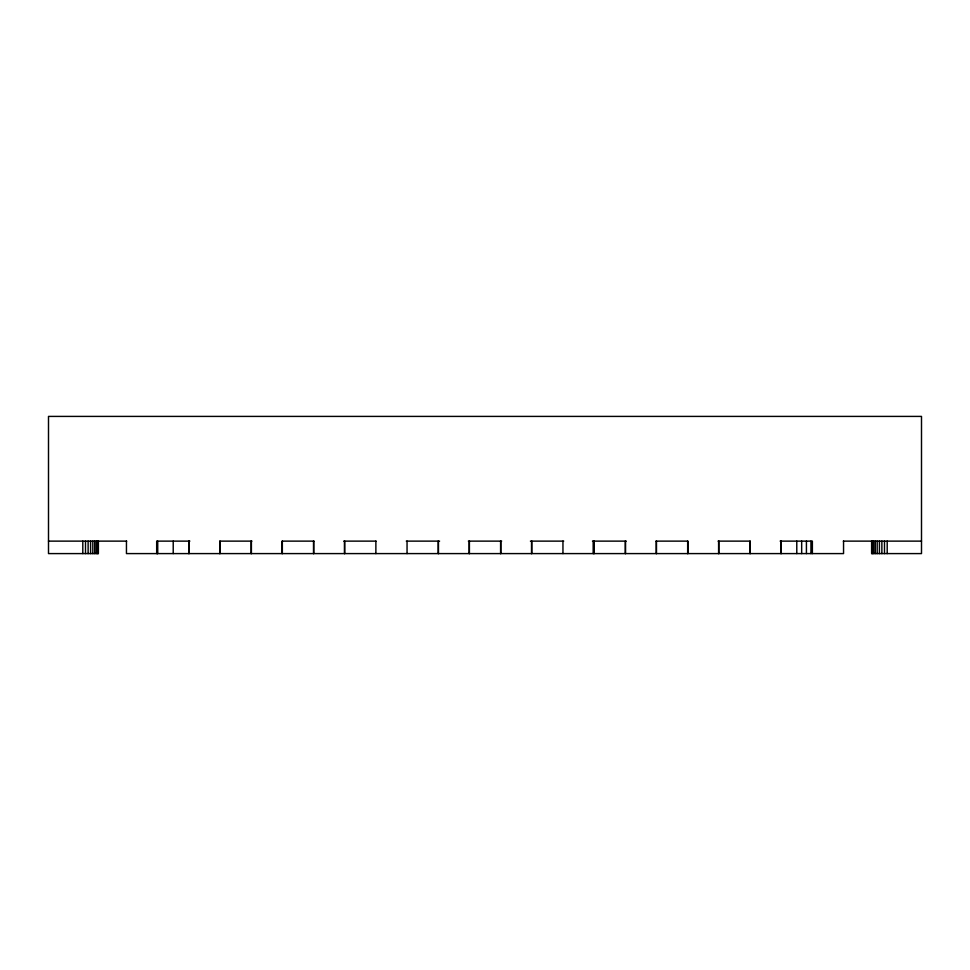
<?xml version="1.0" encoding="UTF-8"?>
<svg xmlns="http://www.w3.org/2000/svg" width="970" height="970" viewBox="0 0 970 970"><rect width="100%" height="100%" fill="white"/><g stroke="black" fill="none" stroke-linecap="round" stroke-linejoin="round"><path stroke-width="1.45" d="M48.5 541.127L126.682 541.127M189.865 541.127L156.679 541.127L156.679 553.591M251.921 541.127L219.741 541.127L219.741 553.591M313.977 541.127L282.1 541.127L282.1 553.591M343.756 541.127L376.02 541.127M406.297 541.127L439.592 541.127M468.352 541.127L501.648 541.127M530.408 541.127L563.703 541.127M592.464 541.127L626.244 541.127M656.023 541.127L687.9 541.127L687.9 553.591M718.079 541.127L750.259 541.127L750.259 553.591M780.135 541.127L812.375 541.127L812.375 553.591M843.318 541.127L921.5 541.127M887.198 541.127L887.198 553.591M884.494 541.127L884.494 553.591M881.875 541.127L881.875 553.591M879.414 541.127L879.414 553.591M877.183 541.127L877.183 553.591M875.267 541.127L875.267 553.591M873.703 541.127L873.703 553.591M872.551 541.127L872.551 553.591M871.848 541.127L871.848 553.591M871.618 541.127L871.618 553.591L921.5 553.591L921.5 416.409L48.5 416.409L48.5 553.591L98.382 553.591L98.382 541.127M843.548 541.127L843.548 553.591L126.452 553.591L126.452 541.127M810.944 541.127L810.944 553.591M806.422 541.127L806.422 553.591M801.669 541.127L801.669 553.591M796.782 541.127L796.782 553.591M781.202 541.127L781.202 553.591M780.959 541.127L780.959 553.591M750.016 541.127L750.016 553.591M718.843 541.127L718.843 553.591M718.6 541.127L718.6 553.591M687.657 541.127L687.657 553.591M656.484 541.127L656.484 553.591M656.241 541.127L656.241 553.591M625.541 541.127L625.541 553.591M625.298 541.127L625.298 553.591M594.125 541.127L594.125 553.591M593.882 541.127L593.882 553.591M593.179 541.127L593.179 553.591M562.952 541.127L562.952 553.591M531.766 541.127L531.766 553.591M531.536 541.127L531.536 553.591M500.823 541.127L500.823 553.591M500.593 541.127L500.593 553.591M469.407 541.127L469.407 553.591M469.177 541.127L469.177 553.591M438.464 541.127L438.464 553.591M438.234 541.127L438.234 553.591M407.048 541.127L407.048 553.591M375.875 541.127L375.875 553.591M344.702 541.127L344.702 553.591M344.459 541.127L344.459 553.591M313.759 541.127L313.759 553.591M313.516 541.127L313.516 553.591M282.343 541.127L282.343 553.591M251.4 541.127L251.4 553.591M251.157 541.127L251.157 553.591M219.984 541.127L219.984 553.591M189.041 541.127L189.041 553.591M188.798 541.127L188.798 553.591M173.218 541.127L173.218 553.591M157.625 541.127L157.625 553.591M157.382 541.127L157.382 553.591M98.152 541.127L98.152 553.591M97.449 541.127L97.449 553.591M96.297 541.127L96.297 553.591M94.733 541.127L94.733 553.591M92.817 541.127L92.817 553.591M90.586 541.127L90.586 553.591M88.124 541.127L88.124 553.591M85.505 541.127L85.505 553.591M82.802 541.127L82.802 553.591"/></g></svg>
